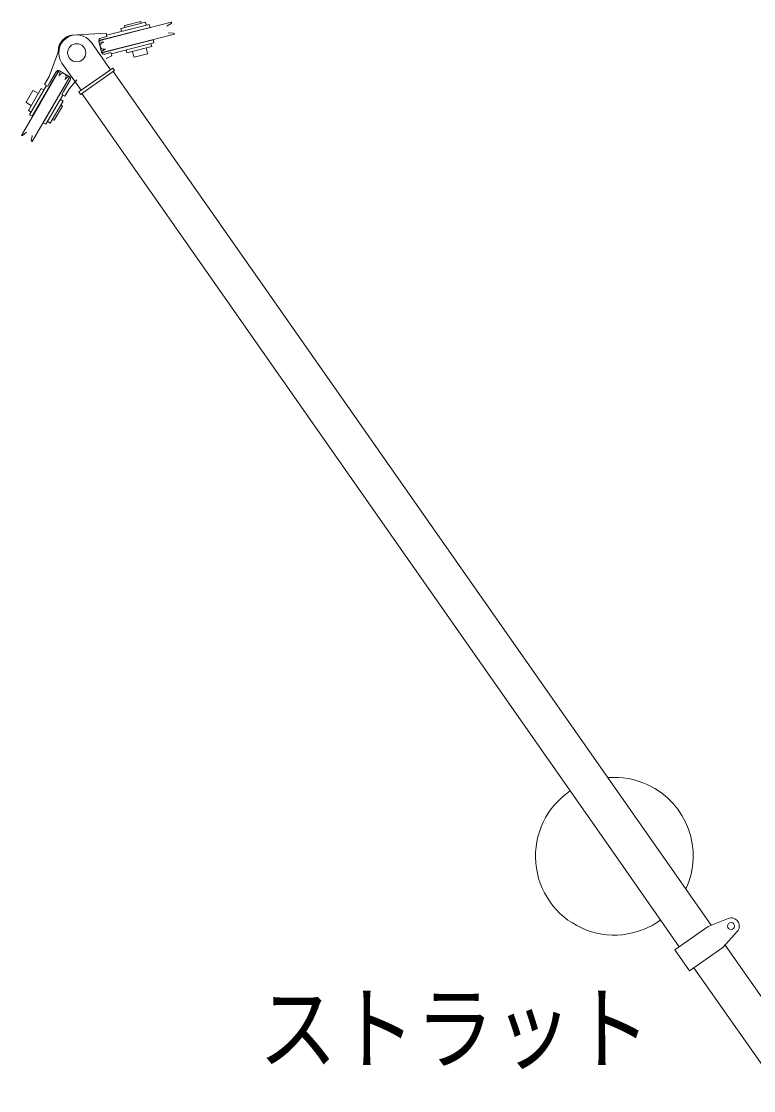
# Model space of a CAD drawing. Units: millimetres on the paper. Extents: x -420 to 420, y -297 to 297.
# Drawn here: x -94.1 to -46.4, y 34.3 to 103.9 of the extents above; entities that cross this region are included whole.
import ezdxf
from ezdxf.enums import TextEntityAlignment as Align

# ---------------------------------------------------------------- set-up
doc = ezdxf.new("R2010")
doc.units = ezdxf.units.MM
doc.layers.add('0-0_0', color=7, linetype='Continuous', lineweight=18)
doc.styles.add('ＭＳ ゴシック', font='')
doc.styles.get('ＭＳ ゴシック').set_extended_font_data('MS Gothic')

msp = doc.modelspace()

# ---------------------------------------------------------------- linework, layer by layer
at = {"layer": '0-0_0'}
for p, q in [((-87.624, 103.394), (-86.009, 103.806)), ((-87.355, 103.6), (-86.343, 103.859)), ((-86.713, 103.196), (-84.331, 103.805)), ((-86.343, 103.859), (-86.316, 103.831)), ((-86.316, 103.831), (-86.291, 103.734)), ((-86.009, 103.806), (-85.959, 103.613)), ((-84.595, 103.559), (-84.346, 103.729)), ((-84.331, 103.805), (-84.326, 103.783)), ((-90.441, 102.981), (-88.58, 103.097)), ((-89.059, 102.614), (-85.716, 103.468)), ((-86.713, 103.196), (-89.054, 102.598)), ((-88.58, 103.097), (-88.522, 102.871)), ((-88.543, 102.952), (-85.766, 103.662)), ((-87.624, 103.394), (-87.574, 103.2)), ((-87.355, 103.6), (-87.366, 103.563)), ((-87.366, 103.563), (-87.341, 103.466)), ((-86.515, 102.421), (-84.133, 103.03)), ((-85.766, 103.662), (-85.716, 103.468)), ((-84.182, 103.09), (-84.482, 103.119)), ((-84.139, 103.052), (-84.133, 103.03)), ((-89.534, 102.487), (-88.291, 100.712)), ((-89.046, 102.565), (-88.865, 101.855)), ((-88.746, 102.498), (-89.036, 102.527)), ((-88.926, 102.768), (-88.522, 102.871)), ((-86.515, 102.421), (-88.856, 101.823)), ((-88.845, 101.808), (-85.51, 102.661)), ((-88.237, 101.757), (-85.46, 102.467)), ((-85.654, 102.418), (-85.604, 102.224)), ((-85.51, 102.661), (-85.46, 102.467)), ((-91.683, 101.915), (-92.285, 100.261)), ((-88.874, 101.893), (-88.633, 102.058)), ((-88.662, 101.735), (-88.258, 101.838)), ((-88.258, 101.838), (-88.2, 101.612)), ((-87.269, 102.005), (-87.219, 101.811)), ((-87.219, 101.811), (-85.604, 102.224)), ((-86.856, 101.904), (-86.79, 101.646)), ((-86.79, 101.646), (-86.738, 101.521)), ((-86.739, 101.521), (-85.887, 101.739)), ((-85.968, 102.131), (-85.902, 101.873)), ((-85.902, 101.873), (-85.887, 101.739)), ((-91.445, 101.149), (-90.202, 99.374)), ((-88.578, 101.435), (-88.2, 101.612)), ((-91.651, 100.653), (-93.385, 97.68)), ((-92.85, 98.564), (-91.632, 100.652)), ((-90.927, 100.24), (-92.665, 97.26)), ((-92.285, 100.261), (-92.579, 99.757)), ((-92.259, 99.842), (-91.832, 100.575)), ((-92.159, 98.161), (-90.941, 100.249)), ((-91.569, 100.615), (-91.621, 100.328)), ((-90.97, 100.266), (-91.604, 100.635)), ((-91.229, 100.099), (-91.005, 100.285)), ((-88.141, 100.817), (-90.352, 99.269)), ((-88.026, 100.654), (-90.238, 99.105)), ((-88.141, 100.817), (-88.026, 100.654)), ((-88.108, 100.596), (-49.191, 45.017)), ((-92.45, 99.68), (-93.558, 97.781)), ((-92.579, 99.757), (-92.377, 99.639)), ((-92.259, 99.842), (-92.377, 99.639)), ((-91.338, 99.305), (-90.91, 100.038)), ((-90.486, 100.044), (-90.961, 99.488)), ((-93.334, 99.355), (-93.777, 98.596)), ((-92.79, 99.494), (-93.63, 98.054)), ((-93.209, 99.304), (-93.334, 99.355)), ((-92.979, 99.17), (-93.209, 99.304)), ((-92.617, 99.393), (-92.79, 99.494)), ((-91.39, 99.049), (-92.492, 97.159)), ((-91.338, 99.305), (-91.456, 99.102)), ((-91.254, 98.984), (-91.456, 99.102)), ((-90.961, 99.488), (-91.254, 98.984)), ((-90.352, 99.269), (-90.238, 99.105)), ((-90.156, 99.162), (-55.426, 49.563)), ((-92.85, 98.564), (-94.088, 96.441)), ((-93.671, 98.513), (-93.777, 98.596)), ((-93.441, 98.378), (-93.671, 98.512)), ((-92.159, 98.161), (-93.397, 96.038)), ((-91.379, 98.671), (-92.219, 97.231)), ((-91.421, 98.335), (-91.947, 97.433)), ((-91.379, 98.671), (-91.552, 98.772)), ((-91.44, 98.369), (-91.526, 98.419)), ((-91.421, 98.335), (-91.44, 98.369)), ((-93.457, 97.953), (-93.63, 98.054)), ((-93.385, 97.68), (-93.558, 97.781)), ((-91.985, 97.433), (-92.072, 97.483)), ((-92.492, 97.159), (-92.665, 97.26)), ((-92.219, 97.231), (-92.392, 97.332)), ((-91.947, 97.433), (-91.986, 97.433)), ((-94.069, 96.429), (-94.088, 96.441)), ((-94.012, 96.434), (-93.78, 96.626)), ((-93.388, 96.398), (-93.441, 96.101)), ((-93.397, 96.038), (-93.417, 96.049)), ((-55.426, 49.563), (-51.268, 43.626)), ((-49.397, 44.933), (-48.096, 45.462)), ((-49.397, 44.933), (-51.568, 43.413)), ((-48.441, 43.568), (-47.499, 44.61)), ((-51.568, 43.413), (-50.612, 42.048)), ((-48.441, 43.568), (-50.612, 42.048)), ((-48.292, 43.733), (-42.661, 35.692)), ((-50.312, 42.26), (-44.709, 34.258))]:
    msp.add_line(p, q, dxfattribs=at)
for centre, radius in [((-90.489, 101.818), 0.588), ((-47.895, 44.968), 0.225)]:
    msp.add_circle(centre, radius, dxfattribs=at)
for centre, radius, start, end in [((-84.374, 103.771), 0.05, 304.34118, 14.34118), ((-84.458, 103.36), 0.242, 124.34117, 130.63273), ((-84.458, 103.36), 0.242, 258.04962, 264.34117), ((-84.187, 103.04), 0.05, 14.34118, 84.34118), ((-90.613, 101.902), 1.083, 95.13057, 179.70484), ((-90.489, 101.818), 1.167, 35, 215), ((-88.885, 102.607), 0.167, 104.34117, 194.34118), ((-88.745, 102.264), 0.217, 104.34117, 284.34116), ((-88.77, 102.258), 0.242, 78.04962, 84.34118), ((-88.703, 101.896), 0.167, 194.34118, 284.34116), ((-88.77, 102.258), 0.242, 304.34118, 310.63273), ((-91.688, 100.491), 0.167, 59.74924, 149.74923), ((-91.384, 100.285), 0.242, 169.74924, 176.0408), ((-91.396, 100.263), 0.217, 329.74923, 149.74923), ((-91.054, 100.121), 0.167, 329.74923, 59.74924), ((-91.384, 100.285), 0.242, 303.45768, 309.74924), ((-94.043, 96.472), 0.05, 239.74924, 309.74924), ((-93.625, 96.441), 0.242, 123.45769, 129.74924), ((-93.392, 96.092), 0.05, 169.74924, 239.74923), ((-93.625, 96.441), 0.242, 349.74923, 356.04079), ((-55.494, 49.515), 5.133, 65, 94.74884), ((-55.494, 49.515), 5.133, 124.06983, 306.23302), ((-55.494, 49.515), 5.133, 335.20427, 65), ((-47.895, 44.968), 0.533, 317.89612, 112.10387)]:
    msp.add_arc(centre, radius, start, end, dxfattribs=at)

# ---------------------------------------------------------------- texts
at = {"layer": '0-0_0', "style": 'ＭＳ ゴシック', "width": 0.85}
msp.add_text('ストラット', height=4.399, dxfattribs=at).set_placement((-78.637, 34.796), align=Align.BOTTOM_LEFT)

doc.saveas('drawing.dxf')
